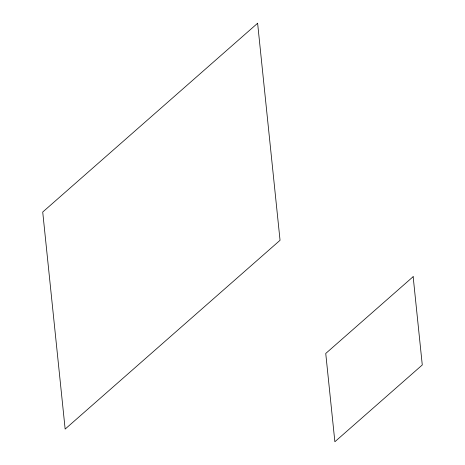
<?xml version="1.0" encoding="UTF-8"?>
<svg xmlns="http://www.w3.org/2000/svg" width="465" height="465" viewBox="0 0 465 465"><rect width="100%" height="100%" fill="white"/><g stroke="black" fill="none" stroke-linecap="round" stroke-linejoin="round"><path stroke-width="0.7" d="M257.616 23.25L42.722 212.034L65.147 429.079L280.046 240.295L257.616 23.25M413.158 276.675L325.744 353.464L334.87 441.75L422.278 364.961L413.158 276.675"/></g></svg>
